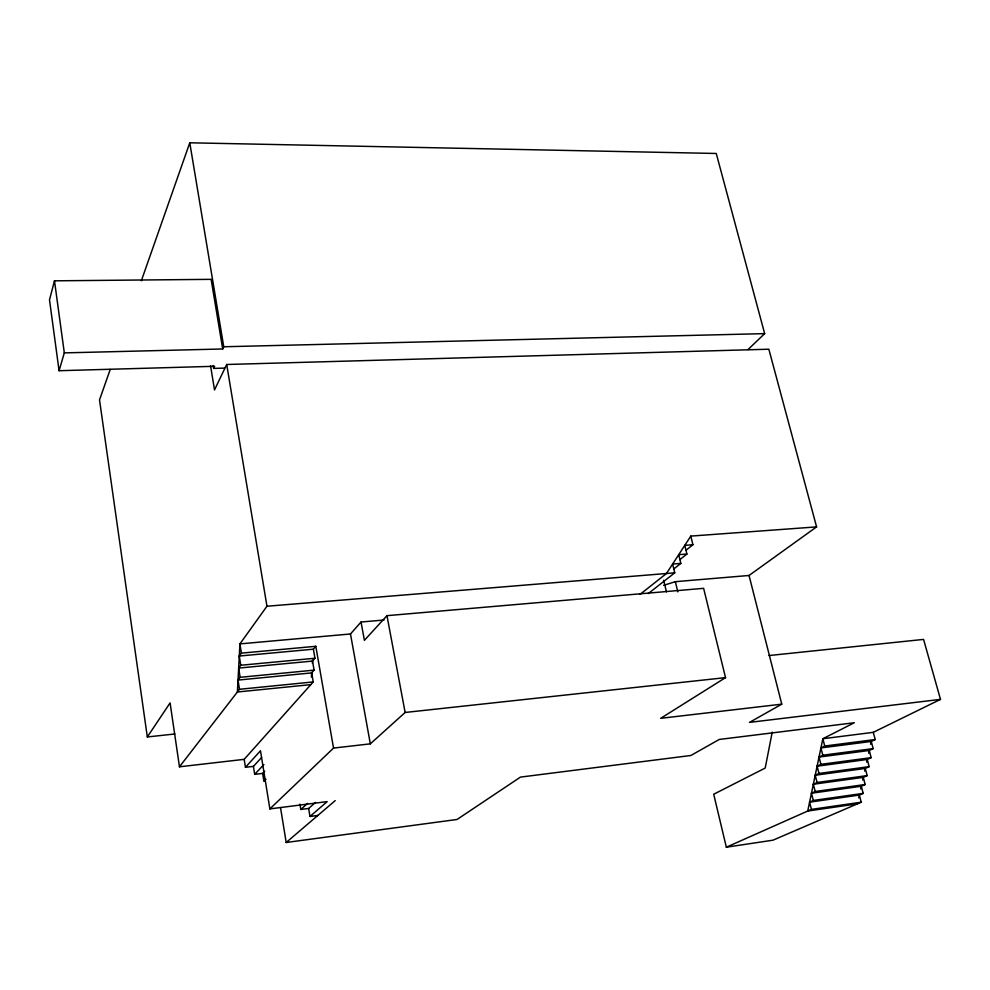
<?xml version="1.0" encoding="UTF-8"?>
<svg xmlns="http://www.w3.org/2000/svg" width="990" height="990" viewBox="0 0 990 990"><rect width="100%" height="100%" fill="white"/><g stroke="black" fill="none" stroke-linecap="round" stroke-linejoin="round"><path stroke-width="1.49" d="M311.38 676.987L311.702 672.396M312.357 663.226L312.58 660.169M772.225 732.142L765.208 768.054L713.703 794.24L726.338 847.205L772.98 840.188L861.226 802.197L859.345 795.069L863.193 793.374L861.3 786.233L865.173 784.513L863.28 777.36L867.166 775.603L865.26 768.438L869.158 766.644L867.252 759.479L871.163 757.647L869.257 750.482L873.18 748.613L871.262 741.436L875.21 739.53L873.279 732.34L940.5 699.373L923.571 639.404L769.032 655.541M858.714 797.89L859.382 794.908M860.706 788.956L861.362 785.973M862.686 780.021L863.354 777.039M864.678 771.074L865.334 768.104M866.658 762.139L867.327 759.157M868.651 753.204L869.307 750.222M870.631 744.27L871.299 741.287M59.078 370.718L64.313 352.886L222.713 348.975L211.13 279.341L54.487 280.826L49.5 299.822L59.078 370.718L214.632 366.288L213.642 368.404L224.458 368.094M110.237 369.406L99.52 399.911L147.324 736.956L174.834 733.986M141.335 280.789L189.771 142.795L716.253 153.475L764.664 333.63L747.97 349.618M222.713 348.975L223.74 346.76L189.771 142.795M663.572 585.35L675.366 581.675L749.046 575.475L816.589 526.89L768.846 349.21L226.698 364.493L214.508 389.924L210.585 365.916M816.589 526.89L690.797 536.097L666.468 573.507L640.134 594.309M147.324 736.956L170.094 702.888L179.462 766.804L244.184 759.342L313.224 681.937L311.664 672.891L314.09 670.131L312.518 661.073L314.944 658.251L313.372 649.192L315.81 646.297L333.531 748.081L269.862 808.892L260.481 750.754L245.446 767.312L244.184 759.342M226.698 364.493L266.966 606.239L239.927 643.896L237.39 691.998L310.823 684.635M179.462 766.804L239.481 689.288L238.021 680.08L240.125 677.309L238.652 668.089L240.768 665.255L239.283 656.036L241.412 653.128L239.927 643.896L350.485 633.971L361.041 622.017L384.058 620.012M749.046 575.475L781.766 704.162L660.701 718.319L725.534 677.63L703.618 588.332L386.966 615.669L364.394 640.344L361.041 622.017M245.446 767.312L253.415 766.384L261.558 757.548M253.415 766.384L254.678 774.353L263.897 764.565M254.678 774.353L262.635 773.413L264.714 771.235M266.001 779.241L263.922 781.382L262.635 773.413M333.531 748.081L370.322 743.849L405.133 712.466L725.534 677.63M299.908 804.14L300.787 809.474L307.544 803.435M300.787 809.474L308.645 808.471L315.488 802.42M308.645 808.471L309.994 816.478L327.158 801.615L269.862 808.892M280.554 807.852L286.197 842.49L335.226 800.601M685.872 550.366L692.913 544.735L690.797 536.097M679.883 559.61L686.899 554.041L684.783 545.354L692.913 544.735M673.571 569.126L680.835 563.397L678.719 554.672L686.899 554.041M648.202 593.616L674.735 572.826L672.618 564.053L680.835 563.397M781.766 704.162L749.492 722.391L940.5 699.373M726.338 847.205L811.429 809.387L809.585 802.148L813.31 800.465L811.454 793.225L815.191 791.505L813.335 784.253L817.084 782.496L815.216 775.232L818.977 773.45L817.109 766.186L820.896 764.354L819.015 757.078L822.814 755.209L820.933 747.933L824.744 746.027L875.21 739.53M811.429 809.387L861.226 802.197M857.39 803.855L807.729 811.033L822.851 738.738L854.321 722.737L719.26 739.456L690.896 755.481L520.468 777.101L457.046 819.473L286.197 842.49M813.31 800.465L863.193 793.374M809.585 802.148L859.345 795.069M815.191 791.505L865.173 784.513M811.454 793.225L861.3 786.233M817.084 782.496L867.166 775.603M813.335 784.253L863.28 777.36M818.977 773.45L869.158 766.644M815.216 775.232L865.26 768.438M817.109 766.186L867.252 759.479M820.896 764.354L871.163 757.647M822.814 755.209L873.18 748.613M819.015 757.078L869.257 750.482M820.933 747.933L871.262 741.436M309.994 816.478L317.827 815.463M873.279 732.34L822.851 738.738L824.744 746.027M239.481 689.288L313.224 681.937M240.125 677.309L314.09 670.131M238.021 680.08L311.664 672.891M238.652 668.089L312.518 661.073M240.768 665.255L314.944 658.251M241.412 653.128L315.81 646.297M239.283 656.036L313.372 649.192M266.966 606.239L674.735 572.826M223.74 346.76L764.664 333.63M675.366 581.675L677.828 591.896M663.671 580.239L666.456 591.896M386.966 615.669L405.133 712.466M350.485 633.971L370.322 743.849M213.172 365.533L213.642 368.404M54.487 280.826L64.313 352.886"/></g></svg>
